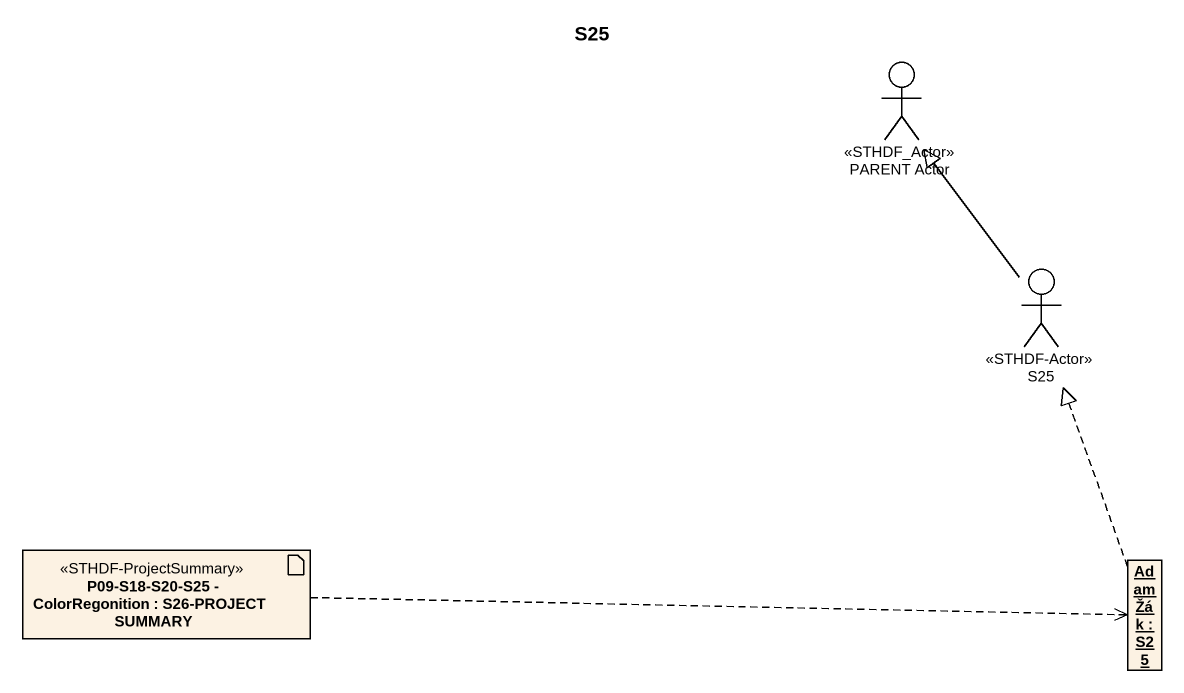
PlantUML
@startuml
title S25
allowmixing
hide circle
hide empty members
actor "PARENT Actor" as PARENT_Actor <<STHDF_Actor>>
actor S25 <<STHDF-Actor>>
artifact "P09-S18-S20-S25 - ColorRegonition : S26-PROJECT SUMMARY" as P09_S18_S20_S25 <<STHDF-ProjectSummary>>
object "Adam Žák : S25" as Adam_Žák
S25 -up-|> PARENT_Actor
P09_S18_S20_S25 .right.> Adam_Žák
Adam_Žák .up.|> S25
@enduml
